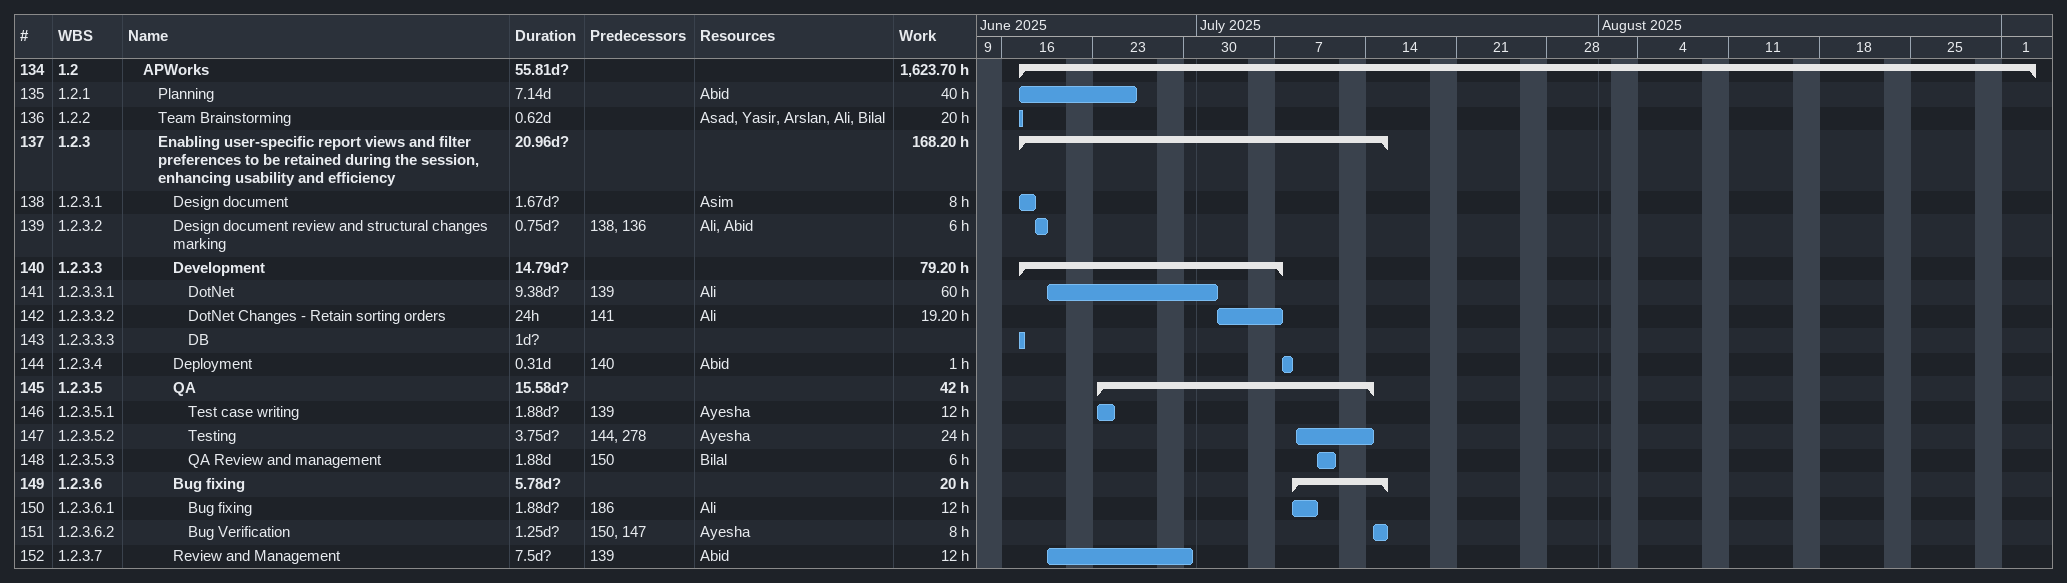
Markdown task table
| ID | WBS | Task | Duration | Start | Finish | Predecessors | Resources | Work (h) |
|---|---|---|---|---|---|---|---|---|
| 134 | 1.2 | **APWorks** | 55.81d? | 2025-06-17 | 2025-09-03 |  |  | 1623.70 |
| 135 | 1.2.1 | Planning | 7.14d | 2025-06-17 | 2025-06-26 |  | Abid | 40 |
| 136 | 1.2.2 | Team Brainstorming | 0.62d | 2025-06-17 | 2025-06-17 |  | Asad, Yasir, Arslan, Ali, Bilal | 20 |
| 137 | 1.2.3 | **Enabling user-specific report views and filter preferences to be retained during the session, enhancing usability and efficiency** | 20.96d? | 2025-06-17 | 2025-07-15 |  |  | 168.20 |
| 138 | 1.2.3.1 | Design document | 1.67d? | 2025-06-17 | 2025-06-18 |  | Asim | 8 |
| 139 | 1.2.3.2 | Design document review and structural changes marking | 0.75d? | 2025-06-18 | 2025-06-19 | 138, 136 | Ali, Abid | 6 |
| 140 | 1.2.3.3 | **Development** | 14.79d? | 2025-06-17 | 2025-07-07 |  |  | 79.20 |
| 141 | 1.2.3.3.1 | DotNet | 9.38d? | 2025-06-19 | 2025-07-02 | 139 | Ali | 60 |
| 142 | 1.2.3.3.2 | DotNet Changes - Retain sorting orders | 24h | 2025-07-02 | 2025-07-07 | 141 | Ali | 19.20 |
| 143 | 1.2.3.3.3 | DB | 1d? | 2025-06-17 | 2025-06-17 |  |  |  |
| 144 | 1.2.3.4 | Deployment | 0.31d | 2025-07-07 | 2025-07-08 | 140 | Abid | 1 |
| 145 | 1.2.3.5 | **QA** | 15.58d? | 2025-06-23 | 2025-07-14 |  |  | 42 |
| 146 | 1.2.3.5.1 | Test case writing | 1.88d? | 2025-06-23 | 2025-06-24 | 139 | Ayesha | 12 |
| 147 | 1.2.3.5.2 | Testing | 3.75d? | 2025-07-08 | 2025-07-14 | 144, 278 | Ayesha | 24 |
| 148 | 1.2.3.5.3 | QA Review and management | 1.88d | 2025-07-10 | 2025-07-11 | 150 | Bilal | 6 |
| 149 | 1.2.3.6 | **Bug fixing** | 5.78d? | 2025-07-08 | 2025-07-15 |  |  | 20 |
| 150 | 1.2.3.6.1 | Bug fixing | 1.88d? | 2025-07-08 | 2025-07-10 | 186 | Ali | 12 |
| 151 | 1.2.3.6.2 | Bug Verification | 1.25d? | 2025-07-14 | 2025-07-15 | 150, 147 | Ayesha | 8 |
| 152 | 1.2.3.7 | Review and Management | 7.5d? | 2025-06-19 | 2025-06-30 | 139 | Abid | 12 |
